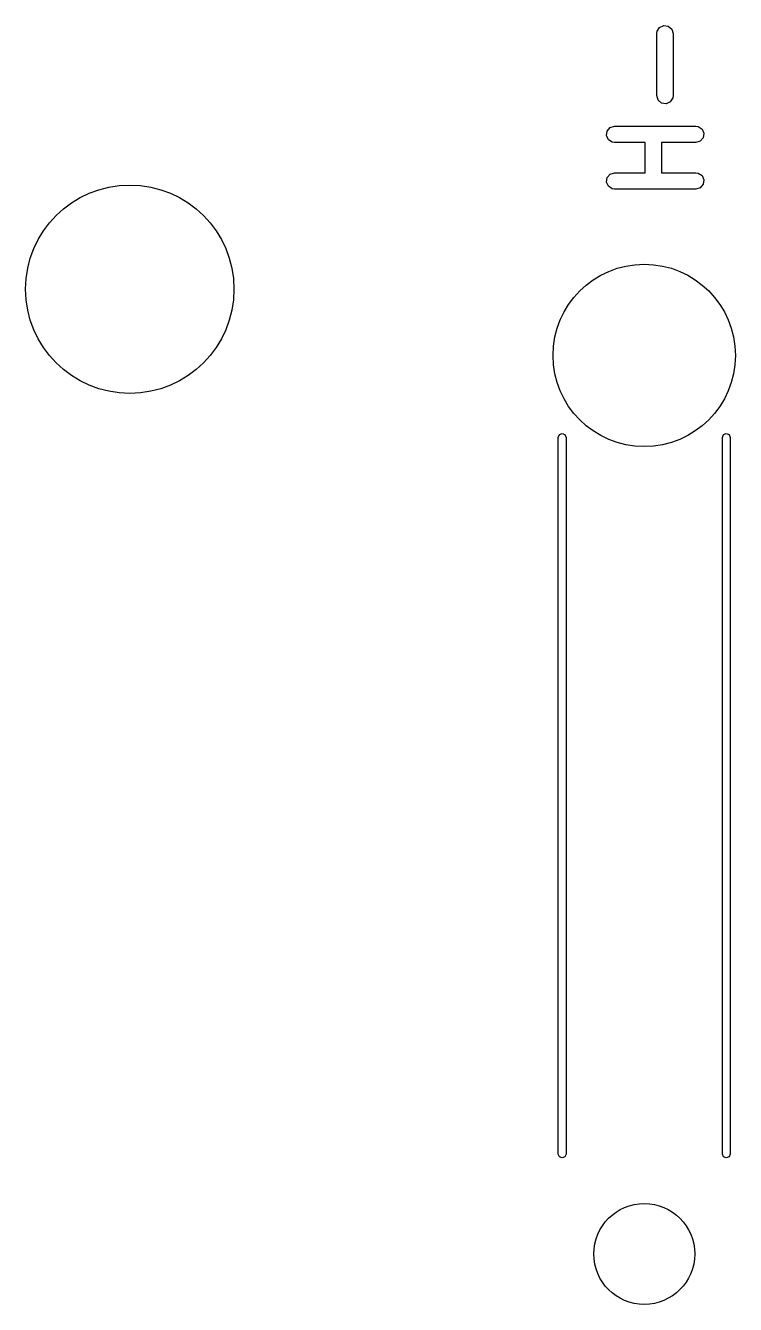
# Model space of a CAD drawing. Extents: x 37 to 259, y -144 to -45.
# Drawn here: x 39.04 to 49.94, y -65.12 to -45.48 of the extents above; entities that cross this region are included whole.
import ezdxf

# ---------------------------------------------------------------- set-up
doc = ezdxf.new("R2010")
doc.units = 0
doc.layers.add('BLACK', color=7, linetype='CONTINUOUS')

msp = doc.modelspace()

# ---------------------------------------------------------------- linework, layer by layer
at = {"layer": 'BLACK', "linetype": 'CONTINUOUS'}
for p, q in [((48.7374, -45.5695), (48.7756, -45.5104)), ((48.7756, -45.5104), (48.8397, -45.4813)), ((48.8397, -45.4813), (48.9093, -45.4914)), ((48.9093, -45.4914), (48.9625, -45.5375)), ((48.9625, -45.5375), (48.9823, -45.605)), ((48.7323, -45.605), (48.7374, -45.5695)), ((48.7323, -46.5574), (48.7323, -45.605)), ((48.9823, -45.605), (48.9823, -46.5574)), ((48.7521, -46.625), (48.7323, -46.5574)), ((48.8053, -46.6711), (48.7521, -46.625)), ((48.8749, -46.6812), (48.8053, -46.6711)), ((48.939, -46.6521), (48.8749, -46.6812)), ((48.9771, -46.5929), (48.939, -46.6521)), ((48.9823, -46.5574), (48.9771, -46.5929)), ((47.9597, -47.1703), (47.9698, -47.1006)), ((47.9698, -47.1006), (48.0159, -47.0475)), ((48.0159, -47.0475), (48.0835, -47.0277)), ((48.0835, -47.0277), (49.3335, -47.0277)), ((49.3335, -47.0277), (49.369, -47.0328)), ((49.369, -47.0328), (49.4281, -47.071)), ((49.4281, -47.071), (49.4572, -47.1351)), ((49.4572, -47.1351), (49.4471, -47.2047)), ((47.9889, -47.2343), (47.9597, -47.1703)), ((48.048, -47.2725), (47.9889, -47.2343)), ((48.0835, -47.2777), (48.048, -47.2725)), ((48.5537, -47.2777), (48.0835, -47.2777)), ((48.5537, -47.742), (48.5537, -47.2777)), ((49.3335, -47.2777), (48.8037, -47.2777)), ((48.8037, -47.2777), (48.8037, -47.742)), ((49.401, -47.2579), (49.3335, -47.2777)), ((49.4471, -47.2047), (49.401, -47.2579)), ((47.9597, -47.8846), (47.9698, -47.8149)), ((47.9889, -47.9486), (47.9597, -47.8846)), ((47.9698, -47.8149), (48.0159, -47.7618)), ((48.0159, -47.7618), (48.0835, -47.742)), ((48.0835, -47.742), (48.5537, -47.742)), ((48.8037, -47.742), (49.3335, -47.742)), ((49.3335, -47.742), (49.369, -47.7471)), ((49.369, -47.7471), (49.4281, -47.7853)), ((49.4471, -47.919), (49.401, -47.9721)), ((49.4281, -47.7853), (49.4572, -47.8493)), ((49.4572, -47.8493), (49.4471, -47.919)), ((48.048, -47.9868), (47.9889, -47.9486)), ((48.0835, -47.992), (48.048, -47.9868)), ((49.3335, -47.992), (48.0835, -47.992)), ((49.401, -47.9721), (49.3335, -47.992)), ((47.22, -51.806), (47.2376, -51.7636)), ((47.22, -62.811), (47.22, -51.806)), ((47.2376, -51.7636), (47.28, -51.746)), ((47.28, -51.746), (47.3224, -51.7636)), ((47.3224, -51.7636), (47.34, -51.806)), ((47.34, -51.806), (47.34, -62.811)), ((49.74, -51.806), (49.7576, -51.7636)), ((49.74, -62.811), (49.74, -51.806)), ((49.7576, -51.7636), (49.8, -51.746)), ((49.8, -51.746), (49.8424, -51.7636)), ((49.8424, -51.7636), (49.86, -51.806)), ((49.86, -51.806), (49.86, -62.811)), ((47.2376, -62.8534), (47.22, -62.811)), ((47.34, -62.811), (47.3224, -62.8534)), ((49.7576, -62.8534), (49.74, -62.811)), ((49.86, -62.811), (49.8424, -62.8534)), ((47.28, -62.871), (47.2376, -62.8534)), ((47.3224, -62.8534), (47.28, -62.871)), ((49.8, -62.871), (49.7576, -62.8534)), ((49.8424, -62.8534), (49.8, -62.871))]:
    msp.add_line(p, q, dxfattribs=at)
at = {"layer": 'BLACK'}
for centre, radius in [((40.64, -49.53), 1.6), ((48.54, -50.546), 1.4), ((48.54, -64.346), 0.775)]:
    msp.add_circle(centre, radius, dxfattribs=at)

doc.saveas('drawing.dxf')
